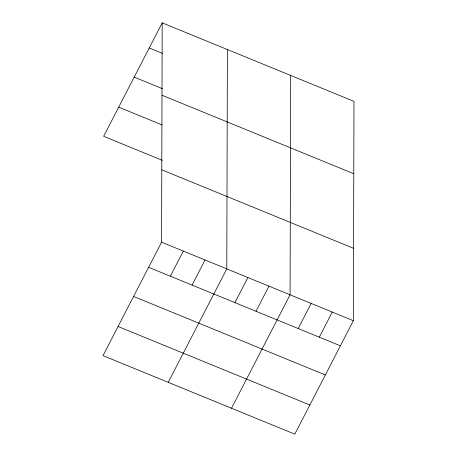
<?xml version="1.0" encoding="UTF-8"?>
<svg xmlns="http://www.w3.org/2000/svg" width="457" height="457" viewBox="0 0 457 457"><rect width="100%" height="100%" fill="white"/><g stroke="black" fill="none" stroke-linecap="round" stroke-linejoin="round"><path stroke-width="0.69" d="M161.578 242.187L162.201 22.85L353.981 101.357L353.358 320.694L294.799 434.15L103.019 355.643L161.578 242.187L353.358 320.694M227.403 49.545L226.786 268.876L168.227 382.332M290.692 75.451L290.075 294.782L231.51 408.244M162.201 22.85L103.642 136.306L162.258 160.304M170.352 276.199L183.314 251.082M192.089 285.094L205.05 259.982M234.921 302.625L247.883 277.513M256.011 311.263L268.979 286.151M298.204 328.537L311.166 303.419M319.3 337.169L332.262 312.057M149.239 47.962L162.412 53.355M134.192 77.119L162.515 88.709M161.995 95.233L353.775 173.74M118.689 107.155L162.155 124.95M161.784 169.804L353.564 248.311M148.616 267.299L340.396 345.806M133.57 296.45L325.35 374.963M118.066 326.487L309.846 404.999"/></g></svg>
